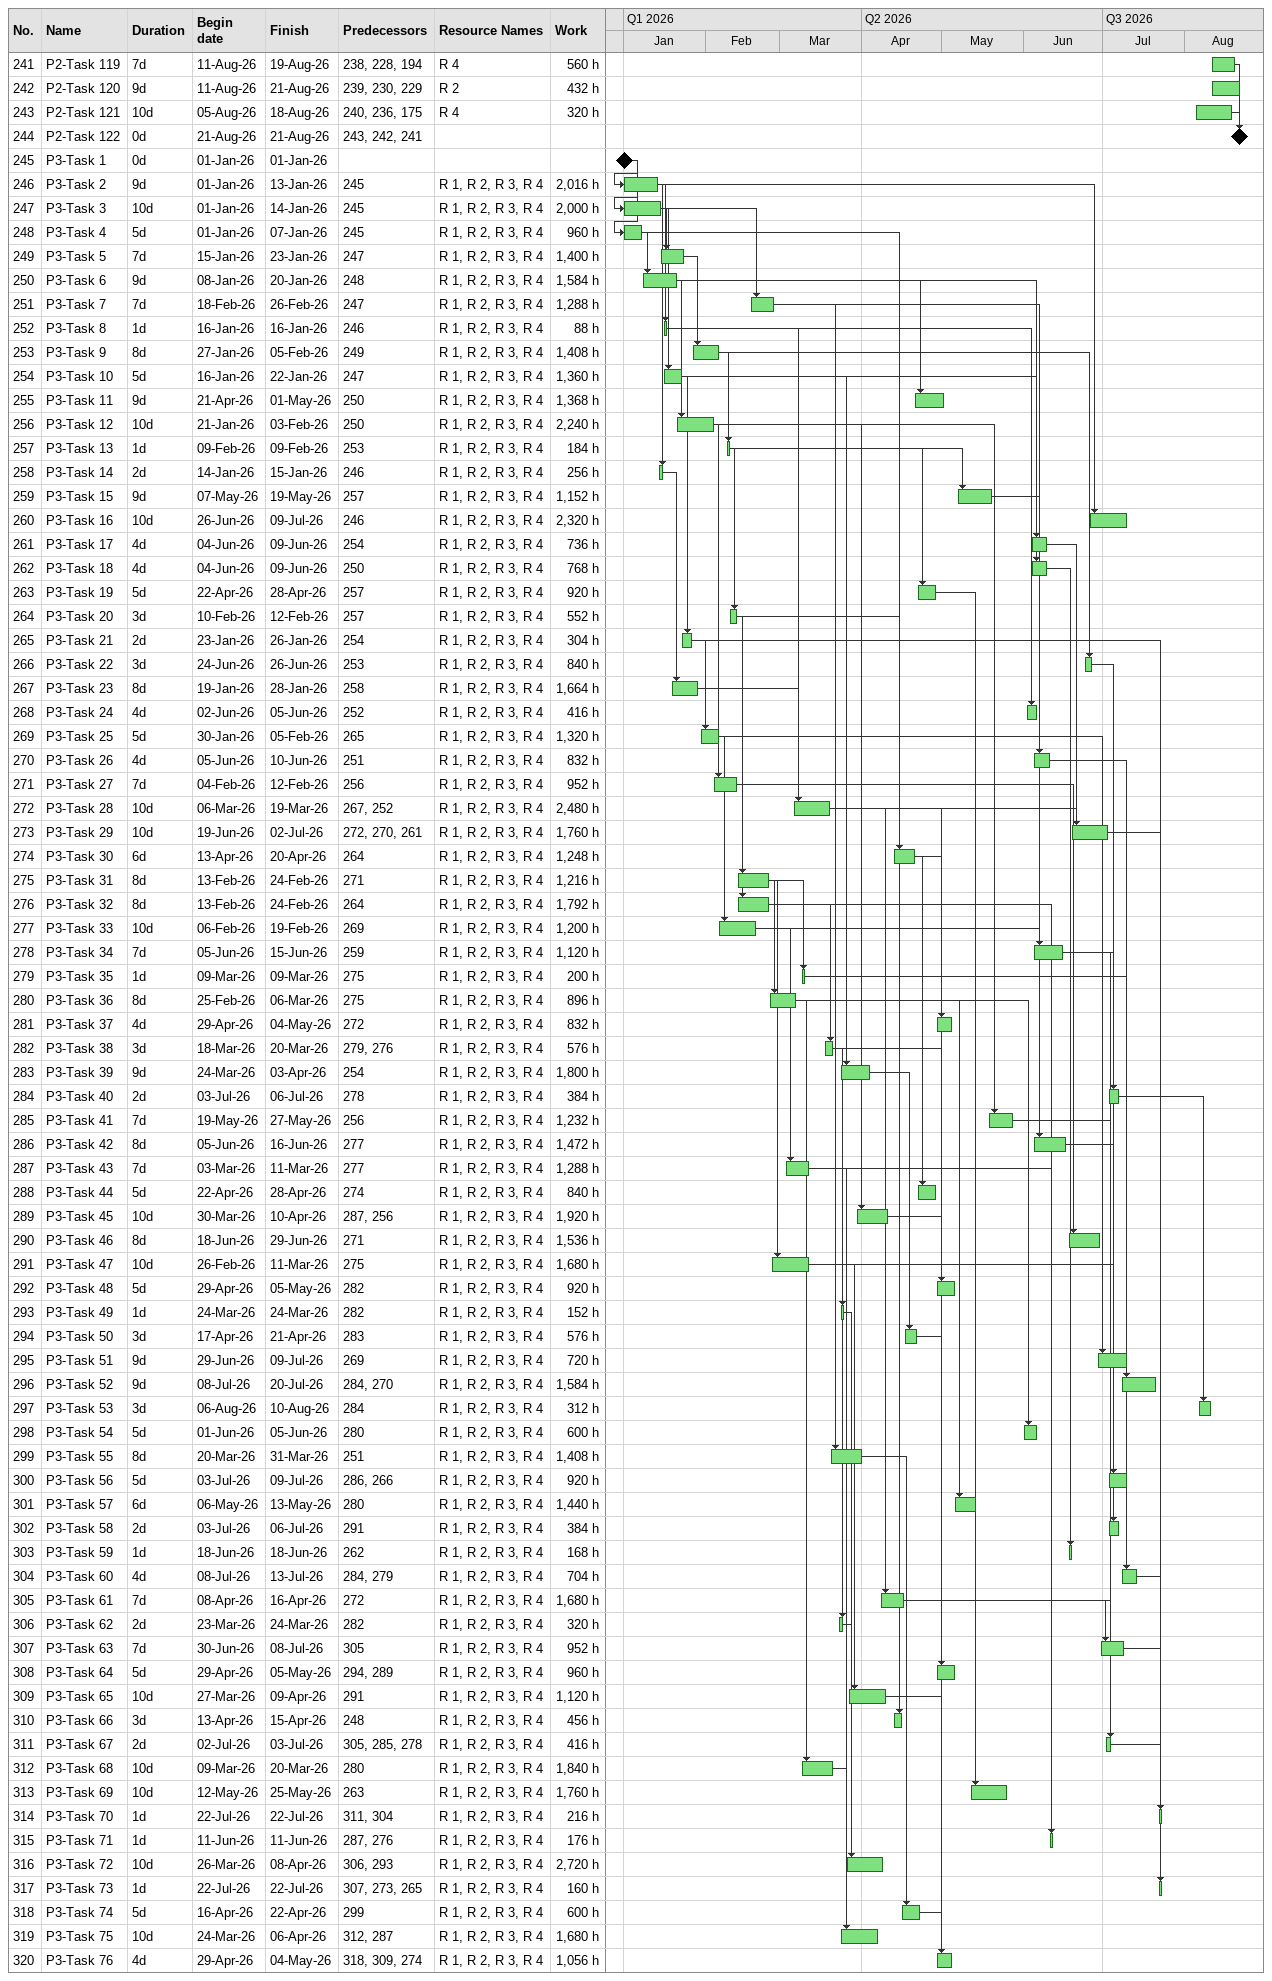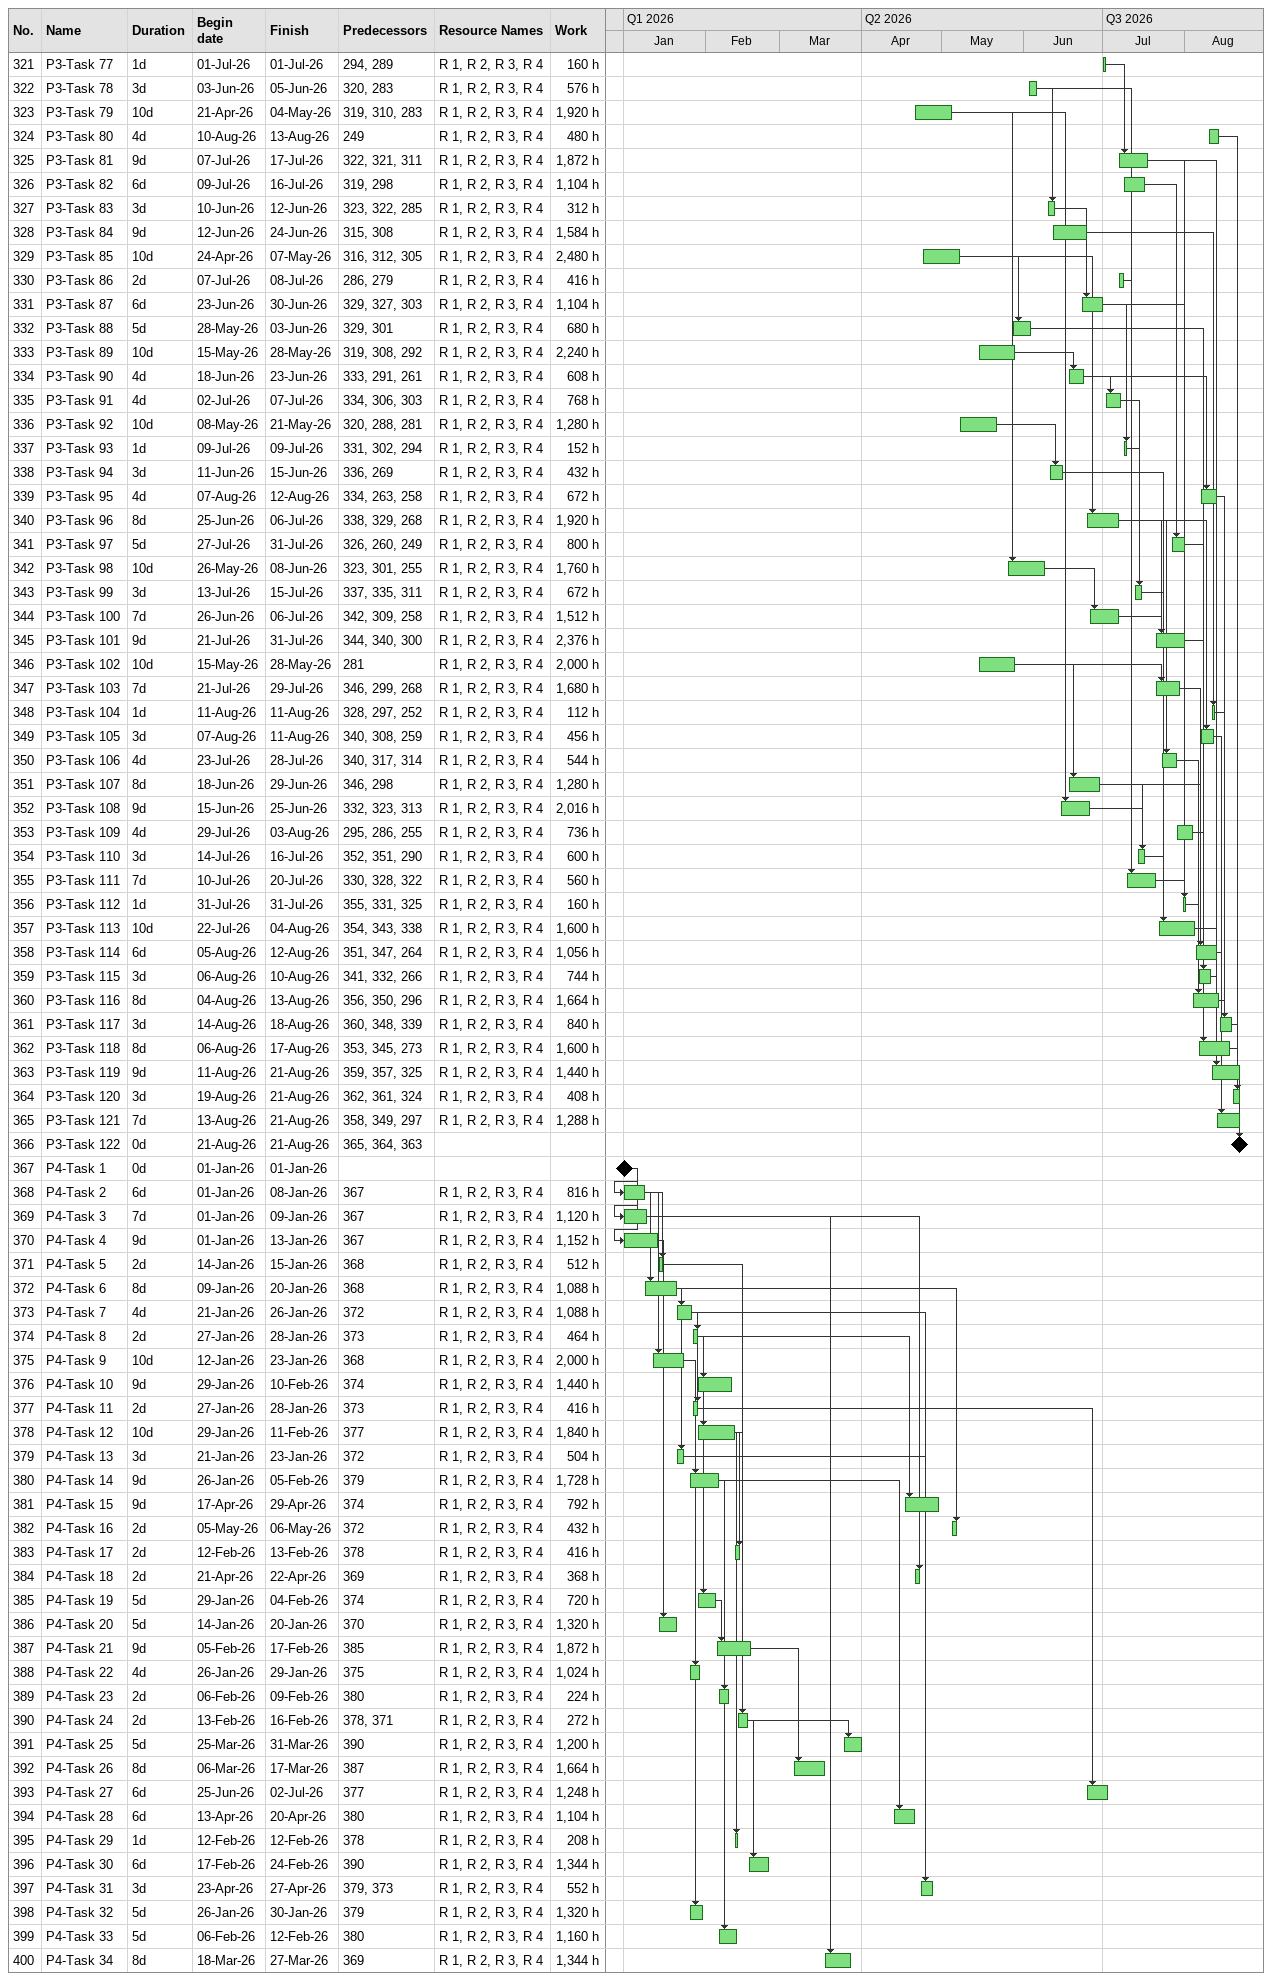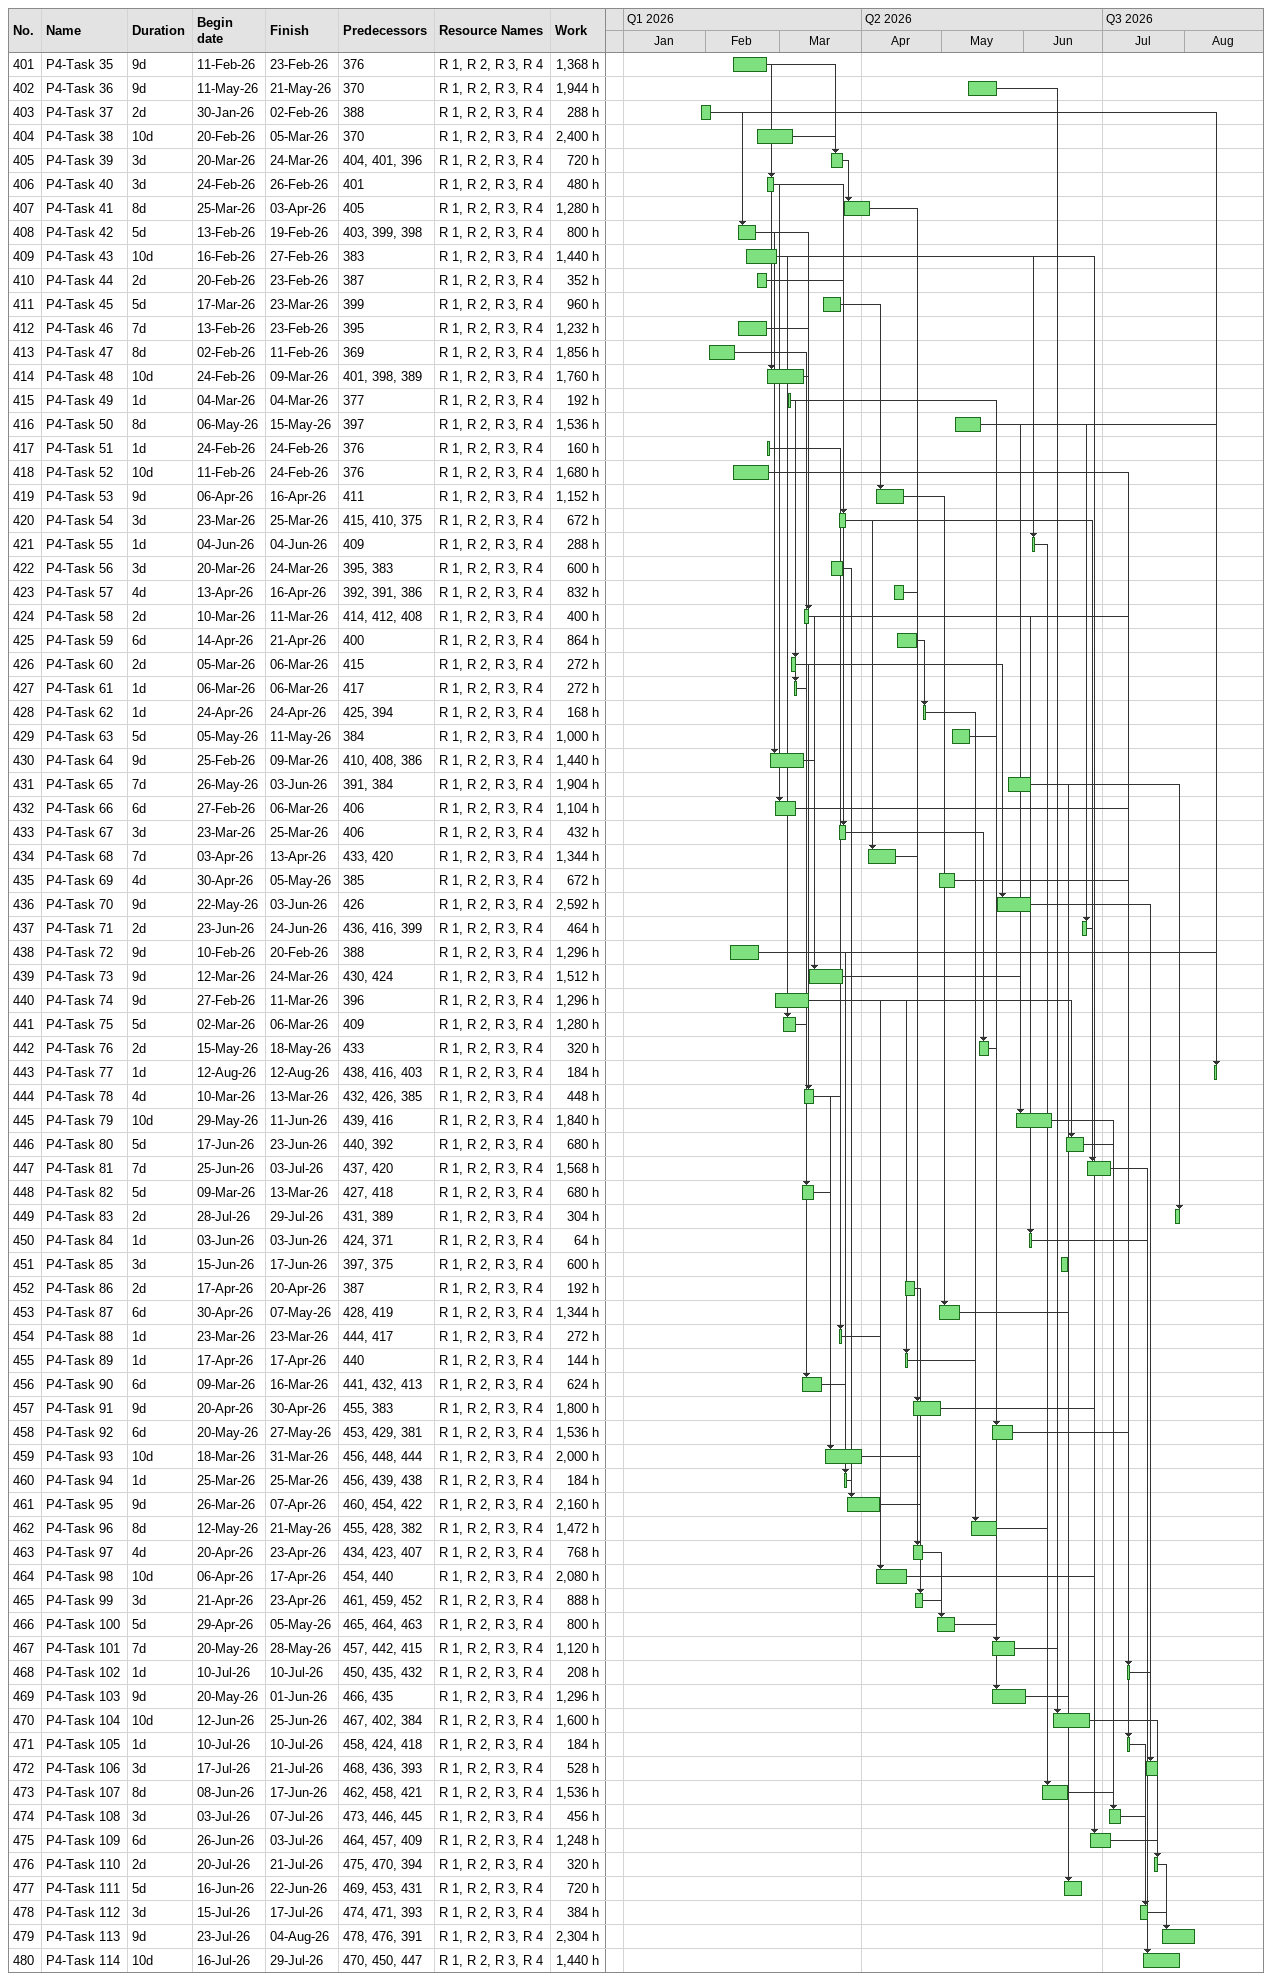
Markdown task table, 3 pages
| ID | Task | Duration | Start | Finish | Predecessors | Resources | Work (h) |
|---|---|---|---|---|---|---|---|
| 241 | P2-Task 119 | 7d | 2026-08-11 | 2026-08-19 | 238, 228, 194 | R 4 | 560 |
| 242 | P2-Task 120 | 9d | 2026-08-11 | 2026-08-21 | 239, 230, 229 | R 2 | 432 |
| 243 | P2-Task 121 | 10d | 2026-08-05 | 2026-08-18 | 240, 236, 175 | R 4 | 320 |
| 244 | P2-Task 122 | 0d | 2026-08-21 | 2026-08-21 | 243, 242, 241 |  |  |
| 245 | P3-Task 1 | 0d | 2026-01-01 | 2026-01-01 |  |  |  |
| 246 | P3-Task 2 | 9d | 2026-01-01 | 2026-01-13 | 245 | R 1, R 2, R 3, R 4 | 2016 |
| 247 | P3-Task 3 | 10d | 2026-01-01 | 2026-01-14 | 245 | R 1, R 2, R 3, R 4 | 2000 |
| 248 | P3-Task 4 | 5d | 2026-01-01 | 2026-01-07 | 245 | R 1, R 2, R 3, R 4 | 960 |
| 249 | P3-Task 5 | 7d | 2026-01-15 | 2026-01-23 | 247 | R 1, R 2, R 3, R 4 | 1400 |
| 250 | P3-Task 6 | 9d | 2026-01-08 | 2026-01-20 | 248 | R 1, R 2, R 3, R 4 | 1584 |
| 251 | P3-Task 7 | 7d | 2026-02-18 | 2026-02-26 | 247 | R 1, R 2, R 3, R 4 | 1288 |
| 252 | P3-Task 8 | 1d | 2026-01-16 | 2026-01-16 | 246 | R 1, R 2, R 3, R 4 | 88 |
| 253 | P3-Task 9 | 8d | 2026-01-27 | 2026-02-05 | 249 | R 1, R 2, R 3, R 4 | 1408 |
| 254 | P3-Task 10 | 5d | 2026-01-16 | 2026-01-22 | 247 | R 1, R 2, R 3, R 4 | 1360 |
| 255 | P3-Task 11 | 9d | 2026-04-21 | 2026-05-01 | 250 | R 1, R 2, R 3, R 4 | 1368 |
| 256 | P3-Task 12 | 10d | 2026-01-21 | 2026-02-03 | 250 | R 1, R 2, R 3, R 4 | 2240 |
| 257 | P3-Task 13 | 1d | 2026-02-09 | 2026-02-09 | 253 | R 1, R 2, R 3, R 4 | 184 |
| 258 | P3-Task 14 | 2d | 2026-01-14 | 2026-01-15 | 246 | R 1, R 2, R 3, R 4 | 256 |
| 259 | P3-Task 15 | 9d | 2026-05-07 | 2026-05-19 | 257 | R 1, R 2, R 3, R 4 | 1152 |
| 260 | P3-Task 16 | 10d | 2026-06-26 | 2026-07-09 | 246 | R 1, R 2, R 3, R 4 | 2320 |
| 261 | P3-Task 17 | 4d | 2026-06-04 | 2026-06-09 | 254 | R 1, R 2, R 3, R 4 | 736 |
| 262 | P3-Task 18 | 4d | 2026-06-04 | 2026-06-09 | 250 | R 1, R 2, R 3, R 4 | 768 |
| 263 | P3-Task 19 | 5d | 2026-04-22 | 2026-04-28 | 257 | R 1, R 2, R 3, R 4 | 920 |
| 264 | P3-Task 20 | 3d | 2026-02-10 | 2026-02-12 | 257 | R 1, R 2, R 3, R 4 | 552 |
| 265 | P3-Task 21 | 2d | 2026-01-23 | 2026-01-26 | 254 | R 1, R 2, R 3, R 4 | 304 |
| 266 | P3-Task 22 | 3d | 2026-06-24 | 2026-06-26 | 253 | R 1, R 2, R 3, R 4 | 840 |
| 267 | P3-Task 23 | 8d | 2026-01-19 | 2026-01-28 | 258 | R 1, R 2, R 3, R 4 | 1664 |
| 268 | P3-Task 24 | 4d | 2026-06-02 | 2026-06-05 | 252 | R 1, R 2, R 3, R 4 | 416 |
| 269 | P3-Task 25 | 5d | 2026-01-30 | 2026-02-05 | 265 | R 1, R 2, R 3, R 4 | 1320 |
| 270 | P3-Task 26 | 4d | 2026-06-05 | 2026-06-10 | 251 | R 1, R 2, R 3, R 4 | 832 |
| 271 | P3-Task 27 | 7d | 2026-02-04 | 2026-02-12 | 256 | R 1, R 2, R 3, R 4 | 952 |
| 272 | P3-Task 28 | 10d | 2026-03-06 | 2026-03-19 | 267, 252 | R 1, R 2, R 3, R 4 | 2480 |
| 273 | P3-Task 29 | 10d | 2026-06-19 | 2026-07-02 | 272, 270, 261 | R 1, R 2, R 3, R 4 | 1760 |
| 274 | P3-Task 30 | 6d | 2026-04-13 | 2026-04-20 | 264 | R 1, R 2, R 3, R 4 | 1248 |
| 275 | P3-Task 31 | 8d | 2026-02-13 | 2026-02-24 | 271 | R 1, R 2, R 3, R 4 | 1216 |
| 276 | P3-Task 32 | 8d | 2026-02-13 | 2026-02-24 | 264 | R 1, R 2, R 3, R 4 | 1792 |
| 277 | P3-Task 33 | 10d | 2026-02-06 | 2026-02-19 | 269 | R 1, R 2, R 3, R 4 | 1200 |
| 278 | P3-Task 34 | 7d | 2026-06-05 | 2026-06-15 | 259 | R 1, R 2, R 3, R 4 | 1120 |
| 279 | P3-Task 35 | 1d | 2026-03-09 | 2026-03-09 | 275 | R 1, R 2, R 3, R 4 | 200 |
| 280 | P3-Task 36 | 8d | 2026-02-25 | 2026-03-06 | 275 | R 1, R 2, R 3, R 4 | 896 |
| 281 | P3-Task 37 | 4d | 2026-04-29 | 2026-05-04 | 272 | R 1, R 2, R 3, R 4 | 832 |
| 282 | P3-Task 38 | 3d | 2026-03-18 | 2026-03-20 | 279, 276 | R 1, R 2, R 3, R 4 | 576 |
| 283 | P3-Task 39 | 9d | 2026-03-24 | 2026-04-03 | 254 | R 1, R 2, R 3, R 4 | 1800 |
| 284 | P3-Task 40 | 2d | 2026-07-03 | 2026-07-06 | 278 | R 1, R 2, R 3, R 4 | 384 |
| 285 | P3-Task 41 | 7d | 2026-05-19 | 2026-05-27 | 256 | R 1, R 2, R 3, R 4 | 1232 |
| 286 | P3-Task 42 | 8d | 2026-06-05 | 2026-06-16 | 277 | R 1, R 2, R 3, R 4 | 1472 |
| 287 | P3-Task 43 | 7d | 2026-03-03 | 2026-03-11 | 277 | R 1, R 2, R 3, R 4 | 1288 |
| 288 | P3-Task 44 | 5d | 2026-04-22 | 2026-04-28 | 274 | R 1, R 2, R 3, R 4 | 840 |
| 289 | P3-Task 45 | 10d | 2026-03-30 | 2026-04-10 | 287, 256 | R 1, R 2, R 3, R 4 | 1920 |
| 290 | P3-Task 46 | 8d | 2026-06-18 | 2026-06-29 | 271 | R 1, R 2, R 3, R 4 | 1536 |
| 291 | P3-Task 47 | 10d | 2026-02-26 | 2026-03-11 | 275 | R 1, R 2, R 3, R 4 | 1680 |
| 292 | P3-Task 48 | 5d | 2026-04-29 | 2026-05-05 | 282 | R 1, R 2, R 3, R 4 | 920 |
| 293 | P3-Task 49 | 1d | 2026-03-24 | 2026-03-24 | 282 | R 1, R 2, R 3, R 4 | 152 |
| 294 | P3-Task 50 | 3d | 2026-04-17 | 2026-04-21 | 283 | R 1, R 2, R 3, R 4 | 576 |
| 295 | P3-Task 51 | 9d | 2026-06-29 | 2026-07-09 | 269 | R 1, R 2, R 3, R 4 | 720 |
| 296 | P3-Task 52 | 9d | 2026-07-08 | 2026-07-20 | 284, 270 | R 1, R 2, R 3, R 4 | 1584 |
| 297 | P3-Task 53 | 3d | 2026-08-06 | 2026-08-10 | 284 | R 1, R 2, R 3, R 4 | 312 |
| 298 | P3-Task 54 | 5d | 2026-06-01 | 2026-06-05 | 280 | R 1, R 2, R 3, R 4 | 600 |
| 299 | P3-Task 55 | 8d | 2026-03-20 | 2026-03-31 | 251 | R 1, R 2, R 3, R 4 | 1408 |
| 300 | P3-Task 56 | 5d | 2026-07-03 | 2026-07-09 | 286, 266 | R 1, R 2, R 3, R 4 | 920 |
| 301 | P3-Task 57 | 6d | 2026-05-06 | 2026-05-13 | 280 | R 1, R 2, R 3, R 4 | 1440 |
| 302 | P3-Task 58 | 2d | 2026-07-03 | 2026-07-06 | 291 | R 1, R 2, R 3, R 4 | 384 |
| 303 | P3-Task 59 | 1d | 2026-06-18 | 2026-06-18 | 262 | R 1, R 2, R 3, R 4 | 168 |
| 304 | P3-Task 60 | 4d | 2026-07-08 | 2026-07-13 | 284, 279 | R 1, R 2, R 3, R 4 | 704 |
| 305 | P3-Task 61 | 7d | 2026-04-08 | 2026-04-16 | 272 | R 1, R 2, R 3, R 4 | 1680 |
| 306 | P3-Task 62 | 2d | 2026-03-23 | 2026-03-24 | 282 | R 1, R 2, R 3, R 4 | 320 |
| 307 | P3-Task 63 | 7d | 2026-06-30 | 2026-07-08 | 305 | R 1, R 2, R 3, R 4 | 952 |
| 308 | P3-Task 64 | 5d | 2026-04-29 | 2026-05-05 | 294, 289 | R 1, R 2, R 3, R 4 | 960 |
| 309 | P3-Task 65 | 10d | 2026-03-27 | 2026-04-09 | 291 | R 1, R 2, R 3, R 4 | 1120 |
| 310 | P3-Task 66 | 3d | 2026-04-13 | 2026-04-15 | 248 | R 1, R 2, R 3, R 4 | 456 |
| 311 | P3-Task 67 | 2d | 2026-07-02 | 2026-07-03 | 305, 285, 278 | R 1, R 2, R 3, R 4 | 416 |
| 312 | P3-Task 68 | 10d | 2026-03-09 | 2026-03-20 | 280 | R 1, R 2, R 3, R 4 | 1840 |
| 313 | P3-Task 69 | 10d | 2026-05-12 | 2026-05-25 | 263 | R 1, R 2, R 3, R 4 | 1760 |
| 314 | P3-Task 70 | 1d | 2026-07-22 | 2026-07-22 | 311, 304 | R 1, R 2, R 3, R 4 | 216 |
| 315 | P3-Task 71 | 1d | 2026-06-11 | 2026-06-11 | 287, 276 | R 1, R 2, R 3, R 4 | 176 |
| 316 | P3-Task 72 | 10d | 2026-03-26 | 2026-04-08 | 306, 293 | R 1, R 2, R 3, R 4 | 2720 |
| 317 | P3-Task 73 | 1d | 2026-07-22 | 2026-07-22 | 307, 273, 265 | R 1, R 2, R 3, R 4 | 160 |
| 318 | P3-Task 74 | 5d | 2026-04-16 | 2026-04-22 | 299 | R 1, R 2, R 3, R 4 | 600 |
| 319 | P3-Task 75 | 10d | 2026-03-24 | 2026-04-06 | 312, 287 | R 1, R 2, R 3, R 4 | 1680 |
| 320 | P3-Task 76 | 4d | 2026-04-29 | 2026-05-04 | 318, 309, 274 | R 1, R 2, R 3, R 4 | 1056 |
| 321 | P3-Task 77 | 1d | 2026-07-01 | 2026-07-01 | 294, 289 | R 1, R 2, R 3, R 4 | 160 |
| 322 | P3-Task 78 | 3d | 2026-06-03 | 2026-06-05 | 320, 283 | R 1, R 2, R 3, R 4 | 576 |
| 323 | P3-Task 79 | 10d | 2026-04-21 | 2026-05-04 | 319, 310, 283 | R 1, R 2, R 3, R 4 | 1920 |
| 324 | P3-Task 80 | 4d | 2026-08-10 | 2026-08-13 | 249 | R 1, R 2, R 3, R 4 | 480 |
| 325 | P3-Task 81 | 9d | 2026-07-07 | 2026-07-17 | 322, 321, 311 | R 1, R 2, R 3, R 4 | 1872 |
| 326 | P3-Task 82 | 6d | 2026-07-09 | 2026-07-16 | 319, 298 | R 1, R 2, R 3, R 4 | 1104 |
| 327 | P3-Task 83 | 3d | 2026-06-10 | 2026-06-12 | 323, 322, 285 | R 1, R 2, R 3, R 4 | 312 |
| 328 | P3-Task 84 | 9d | 2026-06-12 | 2026-06-24 | 315, 308 | R 1, R 2, R 3, R 4 | 1584 |
| 329 | P3-Task 85 | 10d | 2026-04-24 | 2026-05-07 | 316, 312, 305 | R 1, R 2, R 3, R 4 | 2480 |
| 330 | P3-Task 86 | 2d | 2026-07-07 | 2026-07-08 | 286, 279 | R 1, R 2, R 3, R 4 | 416 |
| 331 | P3-Task 87 | 6d | 2026-06-23 | 2026-06-30 | 329, 327, 303 | R 1, R 2, R 3, R 4 | 1104 |
| 332 | P3-Task 88 | 5d | 2026-05-28 | 2026-06-03 | 329, 301 | R 1, R 2, R 3, R 4 | 680 |
| 333 | P3-Task 89 | 10d | 2026-05-15 | 2026-05-28 | 319, 308, 292 | R 1, R 2, R 3, R 4 | 2240 |
| 334 | P3-Task 90 | 4d | 2026-06-18 | 2026-06-23 | 333, 291, 261 | R 1, R 2, R 3, R 4 | 608 |
| 335 | P3-Task 91 | 4d | 2026-07-02 | 2026-07-07 | 334, 306, 303 | R 1, R 2, R 3, R 4 | 768 |
| 336 | P3-Task 92 | 10d | 2026-05-08 | 2026-05-21 | 320, 288, 281 | R 1, R 2, R 3, R 4 | 1280 |
| 337 | P3-Task 93 | 1d | 2026-07-09 | 2026-07-09 | 331, 302, 294 | R 1, R 2, R 3, R 4 | 152 |
| 338 | P3-Task 94 | 3d | 2026-06-11 | 2026-06-15 | 336, 269 | R 1, R 2, R 3, R 4 | 432 |
| 339 | P3-Task 95 | 4d | 2026-08-07 | 2026-08-12 | 334, 263, 258 | R 1, R 2, R 3, R 4 | 672 |
| 340 | P3-Task 96 | 8d | 2026-06-25 | 2026-07-06 | 338, 329, 268 | R 1, R 2, R 3, R 4 | 1920 |
| 341 | P3-Task 97 | 5d | 2026-07-27 | 2026-07-31 | 326, 260, 249 | R 1, R 2, R 3, R 4 | 800 |
| 342 | P3-Task 98 | 10d | 2026-05-26 | 2026-06-08 | 323, 301, 255 | R 1, R 2, R 3, R 4 | 1760 |
| 343 | P3-Task 99 | 3d | 2026-07-13 | 2026-07-15 | 337, 335, 311 | R 1, R 2, R 3, R 4 | 672 |
| 344 | P3-Task 100 | 7d | 2026-06-26 | 2026-07-06 | 342, 309, 258 | R 1, R 2, R 3, R 4 | 1512 |
| 345 | P3-Task 101 | 9d | 2026-07-21 | 2026-07-31 | 344, 340, 300 | R 1, R 2, R 3, R 4 | 2376 |
| 346 | P3-Task 102 | 10d | 2026-05-15 | 2026-05-28 | 281 | R 1, R 2, R 3, R 4 | 2000 |
| 347 | P3-Task 103 | 7d | 2026-07-21 | 2026-07-29 | 346, 299, 268 | R 1, R 2, R 3, R 4 | 1680 |
| 348 | P3-Task 104 | 1d | 2026-08-11 | 2026-08-11 | 328, 297, 252 | R 1, R 2, R 3, R 4 | 112 |
| 349 | P3-Task 105 | 3d | 2026-08-07 | 2026-08-11 | 340, 308, 259 | R 1, R 2, R 3, R 4 | 456 |
| 350 | P3-Task 106 | 4d | 2026-07-23 | 2026-07-28 | 340, 317, 314 | R 1, R 2, R 3, R 4 | 544 |
| 351 | P3-Task 107 | 8d | 2026-06-18 | 2026-06-29 | 346, 298 | R 1, R 2, R 3, R 4 | 1280 |
| 352 | P3-Task 108 | 9d | 2026-06-15 | 2026-06-25 | 332, 323, 313 | R 1, R 2, R 3, R 4 | 2016 |
| 353 | P3-Task 109 | 4d | 2026-07-29 | 2026-08-03 | 295, 286, 255 | R 1, R 2, R 3, R 4 | 736 |
| 354 | P3-Task 110 | 3d | 2026-07-14 | 2026-07-16 | 352, 351, 290 | R 1, R 2, R 3, R 4 | 600 |
| 355 | P3-Task 111 | 7d | 2026-07-10 | 2026-07-20 | 330, 328, 322 | R 1, R 2, R 3, R 4 | 560 |
| 356 | P3-Task 112 | 1d | 2026-07-31 | 2026-07-31 | 355, 331, 325 | R 1, R 2, R 3, R 4 | 160 |
| 357 | P3-Task 113 | 10d | 2026-07-22 | 2026-08-04 | 354, 343, 338 | R 1, R 2, R 3, R 4 | 1600 |
| 358 | P3-Task 114 | 6d | 2026-08-05 | 2026-08-12 | 351, 347, 264 | R 1, R 2, R 3, R 4 | 1056 |
| 359 | P3-Task 115 | 3d | 2026-08-06 | 2026-08-10 | 341, 332, 266 | R 1, R 2, R 3, R 4 | 744 |
| 360 | P3-Task 116 | 8d | 2026-08-04 | 2026-08-13 | 356, 350, 296 | R 1, R 2, R 3, R 4 | 1664 |
| 361 | P3-Task 117 | 3d | 2026-08-14 | 2026-08-18 | 360, 348, 339 | R 1, R 2, R 3, R 4 | 840 |
| 362 | P3-Task 118 | 8d | 2026-08-06 | 2026-08-17 | 353, 345, 273 | R 1, R 2, R 3, R 4 | 1600 |
| 363 | P3-Task 119 | 9d | 2026-08-11 | 2026-08-21 | 359, 357, 325 | R 1, R 2, R 3, R 4 | 1440 |
| 364 | P3-Task 120 | 3d | 2026-08-19 | 2026-08-21 | 362, 361, 324 | R 1, R 2, R 3, R 4 | 408 |
| 365 | P3-Task 121 | 7d | 2026-08-13 | 2026-08-21 | 358, 349, 297 | R 1, R 2, R 3, R 4 | 1288 |
| 366 | P3-Task 122 | 0d | 2026-08-21 | 2026-08-21 | 365, 364, 363 |  |  |
| 367 | P4-Task 1 | 0d | 2026-01-01 | 2026-01-01 |  |  |  |
| 368 | P4-Task 2 | 6d | 2026-01-01 | 2026-01-08 | 367 | R 1, R 2, R 3, R 4 | 816 |
| 369 | P4-Task 3 | 7d | 2026-01-01 | 2026-01-09 | 367 | R 1, R 2, R 3, R 4 | 1120 |
| 370 | P4-Task 4 | 9d | 2026-01-01 | 2026-01-13 | 367 | R 1, R 2, R 3, R 4 | 1152 |
| 371 | P4-Task 5 | 2d | 2026-01-14 | 2026-01-15 | 368 | R 1, R 2, R 3, R 4 | 512 |
| 372 | P4-Task 6 | 8d | 2026-01-09 | 2026-01-20 | 368 | R 1, R 2, R 3, R 4 | 1088 |
| 373 | P4-Task 7 | 4d | 2026-01-21 | 2026-01-26 | 372 | R 1, R 2, R 3, R 4 | 1088 |
| 374 | P4-Task 8 | 2d | 2026-01-27 | 2026-01-28 | 373 | R 1, R 2, R 3, R 4 | 464 |
| 375 | P4-Task 9 | 10d | 2026-01-12 | 2026-01-23 | 368 | R 1, R 2, R 3, R 4 | 2000 |
| 376 | P4-Task 10 | 9d | 2026-01-29 | 2026-02-10 | 374 | R 1, R 2, R 3, R 4 | 1440 |
| 377 | P4-Task 11 | 2d | 2026-01-27 | 2026-01-28 | 373 | R 1, R 2, R 3, R 4 | 416 |
| 378 | P4-Task 12 | 10d | 2026-01-29 | 2026-02-11 | 377 | R 1, R 2, R 3, R 4 | 1840 |
| 379 | P4-Task 13 | 3d | 2026-01-21 | 2026-01-23 | 372 | R 1, R 2, R 3, R 4 | 504 |
| 380 | P4-Task 14 | 9d | 2026-01-26 | 2026-02-05 | 379 | R 1, R 2, R 3, R 4 | 1728 |
| 381 | P4-Task 15 | 9d | 2026-04-17 | 2026-04-29 | 374 | R 1, R 2, R 3, R 4 | 792 |
| 382 | P4-Task 16 | 2d | 2026-05-05 | 2026-05-06 | 372 | R 1, R 2, R 3, R 4 | 432 |
| 383 | P4-Task 17 | 2d | 2026-02-12 | 2026-02-13 | 378 | R 1, R 2, R 3, R 4 | 416 |
| 384 | P4-Task 18 | 2d | 2026-04-21 | 2026-04-22 | 369 | R 1, R 2, R 3, R 4 | 368 |
| 385 | P4-Task 19 | 5d | 2026-01-29 | 2026-02-04 | 374 | R 1, R 2, R 3, R 4 | 720 |
| 386 | P4-Task 20 | 5d | 2026-01-14 | 2026-01-20 | 370 | R 1, R 2, R 3, R 4 | 1320 |
| 387 | P4-Task 21 | 9d | 2026-02-05 | 2026-02-17 | 385 | R 1, R 2, R 3, R 4 | 1872 |
| 388 | P4-Task 22 | 4d | 2026-01-26 | 2026-01-29 | 375 | R 1, R 2, R 3, R 4 | 1024 |
| 389 | P4-Task 23 | 2d | 2026-02-06 | 2026-02-09 | 380 | R 1, R 2, R 3, R 4 | 224 |
| 390 | P4-Task 24 | 2d | 2026-02-13 | 2026-02-16 | 378, 371 | R 1, R 2, R 3, R 4 | 272 |
| 391 | P4-Task 25 | 5d | 2026-03-25 | 2026-03-31 | 390 | R 1, R 2, R 3, R 4 | 1200 |
| 392 | P4-Task 26 | 8d | 2026-03-06 | 2026-03-17 | 387 | R 1, R 2, R 3, R 4 | 1664 |
| 393 | P4-Task 27 | 6d | 2026-06-25 | 2026-07-02 | 377 | R 1, R 2, R 3, R 4 | 1248 |
| 394 | P4-Task 28 | 6d | 2026-04-13 | 2026-04-20 | 380 | R 1, R 2, R 3, R 4 | 1104 |
| 395 | P4-Task 29 | 1d | 2026-02-12 | 2026-02-12 | 378 | R 1, R 2, R 3, R 4 | 208 |
| 396 | P4-Task 30 | 6d | 2026-02-17 | 2026-02-24 | 390 | R 1, R 2, R 3, R 4 | 1344 |
| 397 | P4-Task 31 | 3d | 2026-04-23 | 2026-04-27 | 379, 373 | R 1, R 2, R 3, R 4 | 552 |
| 398 | P4-Task 32 | 5d | 2026-01-26 | 2026-01-30 | 379 | R 1, R 2, R 3, R 4 | 1320 |
| 399 | P4-Task 33 | 5d | 2026-02-06 | 2026-02-12 | 380 | R 1, R 2, R 3, R 4 | 1160 |
| 400 | P4-Task 34 | 8d | 2026-03-18 | 2026-03-27 | 369 | R 1, R 2, R 3, R 4 | 1344 |
| 401 | P4-Task 35 | 9d | 2026-02-11 | 2026-02-23 | 376 | R 1, R 2, R 3, R 4 | 1368 |
| 402 | P4-Task 36 | 9d | 2026-05-11 | 2026-05-21 | 370 | R 1, R 2, R 3, R 4 | 1944 |
| 403 | P4-Task 37 | 2d | 2026-01-30 | 2026-02-02 | 388 | R 1, R 2, R 3, R 4 | 288 |
| 404 | P4-Task 38 | 10d | 2026-02-20 | 2026-03-05 | 370 | R 1, R 2, R 3, R 4 | 2400 |
| 405 | P4-Task 39 | 3d | 2026-03-20 | 2026-03-24 | 404, 401, 396 | R 1, R 2, R 3, R 4 | 720 |
| 406 | P4-Task 40 | 3d | 2026-02-24 | 2026-02-26 | 401 | R 1, R 2, R 3, R 4 | 480 |
| 407 | P4-Task 41 | 8d | 2026-03-25 | 2026-04-03 | 405 | R 1, R 2, R 3, R 4 | 1280 |
| 408 | P4-Task 42 | 5d | 2026-02-13 | 2026-02-19 | 403, 399, 398 | R 1, R 2, R 3, R 4 | 800 |
| 409 | P4-Task 43 | 10d | 2026-02-16 | 2026-02-27 | 383 | R 1, R 2, R 3, R 4 | 1440 |
| 410 | P4-Task 44 | 2d | 2026-02-20 | 2026-02-23 | 387 | R 1, R 2, R 3, R 4 | 352 |
| 411 | P4-Task 45 | 5d | 2026-03-17 | 2026-03-23 | 399 | R 1, R 2, R 3, R 4 | 960 |
| 412 | P4-Task 46 | 7d | 2026-02-13 | 2026-02-23 | 395 | R 1, R 2, R 3, R 4 | 1232 |
| 413 | P4-Task 47 | 8d | 2026-02-02 | 2026-02-11 | 369 | R 1, R 2, R 3, R 4 | 1856 |
| 414 | P4-Task 48 | 10d | 2026-02-24 | 2026-03-09 | 401, 398, 389 | R 1, R 2, R 3, R 4 | 1760 |
| 415 | P4-Task 49 | 1d | 2026-03-04 | 2026-03-04 | 377 | R 1, R 2, R 3, R 4 | 192 |
| 416 | P4-Task 50 | 8d | 2026-05-06 | 2026-05-15 | 397 | R 1, R 2, R 3, R 4 | 1536 |
| 417 | P4-Task 51 | 1d | 2026-02-24 | 2026-02-24 | 376 | R 1, R 2, R 3, R 4 | 160 |
| 418 | P4-Task 52 | 10d | 2026-02-11 | 2026-02-24 | 376 | R 1, R 2, R 3, R 4 | 1680 |
| 419 | P4-Task 53 | 9d | 2026-04-06 | 2026-04-16 | 411 | R 1, R 2, R 3, R 4 | 1152 |
| 420 | P4-Task 54 | 3d | 2026-03-23 | 2026-03-25 | 415, 410, 375 | R 1, R 2, R 3, R 4 | 672 |
| 421 | P4-Task 55 | 1d | 2026-06-04 | 2026-06-04 | 409 | R 1, R 2, R 3, R 4 | 288 |
| 422 | P4-Task 56 | 3d | 2026-03-20 | 2026-03-24 | 395, 383 | R 1, R 2, R 3, R 4 | 600 |
| 423 | P4-Task 57 | 4d | 2026-04-13 | 2026-04-16 | 392, 391, 386 | R 1, R 2, R 3, R 4 | 832 |
| 424 | P4-Task 58 | 2d | 2026-03-10 | 2026-03-11 | 414, 412, 408 | R 1, R 2, R 3, R 4 | 400 |
| 425 | P4-Task 59 | 6d | 2026-04-14 | 2026-04-21 | 400 | R 1, R 2, R 3, R 4 | 864 |
| 426 | P4-Task 60 | 2d | 2026-03-05 | 2026-03-06 | 415 | R 1, R 2, R 3, R 4 | 272 |
| 427 | P4-Task 61 | 1d | 2026-03-06 | 2026-03-06 | 417 | R 1, R 2, R 3, R 4 | 272 |
| 428 | P4-Task 62 | 1d | 2026-04-24 | 2026-04-24 | 425, 394 | R 1, R 2, R 3, R 4 | 168 |
| 429 | P4-Task 63 | 5d | 2026-05-05 | 2026-05-11 | 384 | R 1, R 2, R 3, R 4 | 1000 |
| 430 | P4-Task 64 | 9d | 2026-02-25 | 2026-03-09 | 410, 408, 386 | R 1, R 2, R 3, R 4 | 1440 |
| 431 | P4-Task 65 | 7d | 2026-05-26 | 2026-06-03 | 391, 384 | R 1, R 2, R 3, R 4 | 1904 |
| 432 | P4-Task 66 | 6d | 2026-02-27 | 2026-03-06 | 406 | R 1, R 2, R 3, R 4 | 1104 |
| 433 | P4-Task 67 | 3d | 2026-03-23 | 2026-03-25 | 406 | R 1, R 2, R 3, R 4 | 432 |
| 434 | P4-Task 68 | 7d | 2026-04-03 | 2026-04-13 | 433, 420 | R 1, R 2, R 3, R 4 | 1344 |
| 435 | P4-Task 69 | 4d | 2026-04-30 | 2026-05-05 | 385 | R 1, R 2, R 3, R 4 | 672 |
| 436 | P4-Task 70 | 9d | 2026-05-22 | 2026-06-03 | 426 | R 1, R 2, R 3, R 4 | 2592 |
| 437 | P4-Task 71 | 2d | 2026-06-23 | 2026-06-24 | 436, 416, 399 | R 1, R 2, R 3, R 4 | 464 |
| 438 | P4-Task 72 | 9d | 2026-02-10 | 2026-02-20 | 388 | R 1, R 2, R 3, R 4 | 1296 |
| 439 | P4-Task 73 | 9d | 2026-03-12 | 2026-03-24 | 430, 424 | R 1, R 2, R 3, R 4 | 1512 |
| 440 | P4-Task 74 | 9d | 2026-02-27 | 2026-03-11 | 396 | R 1, R 2, R 3, R 4 | 1296 |
| 441 | P4-Task 75 | 5d | 2026-03-02 | 2026-03-06 | 409 | R 1, R 2, R 3, R 4 | 1280 |
| 442 | P4-Task 76 | 2d | 2026-05-15 | 2026-05-18 | 433 | R 1, R 2, R 3, R 4 | 320 |
| 443 | P4-Task 77 | 1d | 2026-08-12 | 2026-08-12 | 438, 416, 403 | R 1, R 2, R 3, R 4 | 184 |
| 444 | P4-Task 78 | 4d | 2026-03-10 | 2026-03-13 | 432, 426, 385 | R 1, R 2, R 3, R 4 | 448 |
| 445 | P4-Task 79 | 10d | 2026-05-29 | 2026-06-11 | 439, 416 | R 1, R 2, R 3, R 4 | 1840 |
| 446 | P4-Task 80 | 5d | 2026-06-17 | 2026-06-23 | 440, 392 | R 1, R 2, R 3, R 4 | 680 |
| 447 | P4-Task 81 | 7d | 2026-06-25 | 2026-07-03 | 437, 420 | R 1, R 2, R 3, R 4 | 1568 |
| 448 | P4-Task 82 | 5d | 2026-03-09 | 2026-03-13 | 427, 418 | R 1, R 2, R 3, R 4 | 680 |
| 449 | P4-Task 83 | 2d | 2026-07-28 | 2026-07-29 | 431, 389 | R 1, R 2, R 3, R 4 | 304 |
| 450 | P4-Task 84 | 1d | 2026-06-03 | 2026-06-03 | 424, 371 | R 1, R 2, R 3, R 4 | 64 |
| 451 | P4-Task 85 | 3d | 2026-06-15 | 2026-06-17 | 397, 375 | R 1, R 2, R 3, R 4 | 600 |
| 452 | P4-Task 86 | 2d | 2026-04-17 | 2026-04-20 | 387 | R 1, R 2, R 3, R 4 | 192 |
| 453 | P4-Task 87 | 6d | 2026-04-30 | 2026-05-07 | 428, 419 | R 1, R 2, R 3, R 4 | 1344 |
| 454 | P4-Task 88 | 1d | 2026-03-23 | 2026-03-23 | 444, 417 | R 1, R 2, R 3, R 4 | 272 |
| 455 | P4-Task 89 | 1d | 2026-04-17 | 2026-04-17 | 440 | R 1, R 2, R 3, R 4 | 144 |
| 456 | P4-Task 90 | 6d | 2026-03-09 | 2026-03-16 | 441, 432, 413 | R 1, R 2, R 3, R 4 | 624 |
| 457 | P4-Task 91 | 9d | 2026-04-20 | 2026-04-30 | 455, 383 | R 1, R 2, R 3, R 4 | 1800 |
| 458 | P4-Task 92 | 6d | 2026-05-20 | 2026-05-27 | 453, 429, 381 | R 1, R 2, R 3, R 4 | 1536 |
| 459 | P4-Task 93 | 10d | 2026-03-18 | 2026-03-31 | 456, 448, 444 | R 1, R 2, R 3, R 4 | 2000 |
| 460 | P4-Task 94 | 1d | 2026-03-25 | 2026-03-25 | 456, 439, 438 | R 1, R 2, R 3, R 4 | 184 |
| 461 | P4-Task 95 | 9d | 2026-03-26 | 2026-04-07 | 460, 454, 422 | R 1, R 2, R 3, R 4 | 2160 |
| 462 | P4-Task 96 | 8d | 2026-05-12 | 2026-05-21 | 455, 428, 382 | R 1, R 2, R 3, R 4 | 1472 |
| 463 | P4-Task 97 | 4d | 2026-04-20 | 2026-04-23 | 434, 423, 407 | R 1, R 2, R 3, R 4 | 768 |
| 464 | P4-Task 98 | 10d | 2026-04-06 | 2026-04-17 | 454, 440 | R 1, R 2, R 3, R 4 | 2080 |
| 465 | P4-Task 99 | 3d | 2026-04-21 | 2026-04-23 | 461, 459, 452 | R 1, R 2, R 3, R 4 | 888 |
| 466 | P4-Task 100 | 5d | 2026-04-29 | 2026-05-05 | 465, 464, 463 | R 1, R 2, R 3, R 4 | 800 |
| 467 | P4-Task 101 | 7d | 2026-05-20 | 2026-05-28 | 457, 442, 415 | R 1, R 2, R 3, R 4 | 1120 |
| 468 | P4-Task 102 | 1d | 2026-07-10 | 2026-07-10 | 450, 435, 432 | R 1, R 2, R 3, R 4 | 208 |
| 469 | P4-Task 103 | 9d | 2026-05-20 | 2026-06-01 | 466, 435 | R 1, R 2, R 3, R 4 | 1296 |
| 470 | P4-Task 104 | 10d | 2026-06-12 | 2026-06-25 | 467, 402, 384 | R 1, R 2, R 3, R 4 | 1600 |
| 471 | P4-Task 105 | 1d | 2026-07-10 | 2026-07-10 | 458, 424, 418 | R 1, R 2, R 3, R 4 | 184 |
| 472 | P4-Task 106 | 3d | 2026-07-17 | 2026-07-21 | 468, 436, 393 | R 1, R 2, R 3, R 4 | 528 |
| 473 | P4-Task 107 | 8d | 2026-06-08 | 2026-06-17 | 462, 458, 421 | R 1, R 2, R 3, R 4 | 1536 |
| 474 | P4-Task 108 | 3d | 2026-07-03 | 2026-07-07 | 473, 446, 445 | R 1, R 2, R 3, R 4 | 456 |
| 475 | P4-Task 109 | 6d | 2026-06-26 | 2026-07-03 | 464, 457, 409 | R 1, R 2, R 3, R 4 | 1248 |
| 476 | P4-Task 110 | 2d | 2026-07-20 | 2026-07-21 | 475, 470, 394 | R 1, R 2, R 3, R 4 | 320 |
| 477 | P4-Task 111 | 5d | 2026-06-16 | 2026-06-22 | 469, 453, 431 | R 1, R 2, R 3, R 4 | 720 |
| 478 | P4-Task 112 | 3d | 2026-07-15 | 2026-07-17 | 474, 471, 393 | R 1, R 2, R 3, R 4 | 384 |
| 479 | P4-Task 113 | 9d | 2026-07-23 | 2026-08-04 | 478, 476, 391 | R 1, R 2, R 3, R 4 | 2304 |
| 480 | P4-Task 114 | 10d | 2026-07-16 | 2026-07-29 | 470, 450, 447 | R 1, R 2, R 3, R 4 | 1440 |
